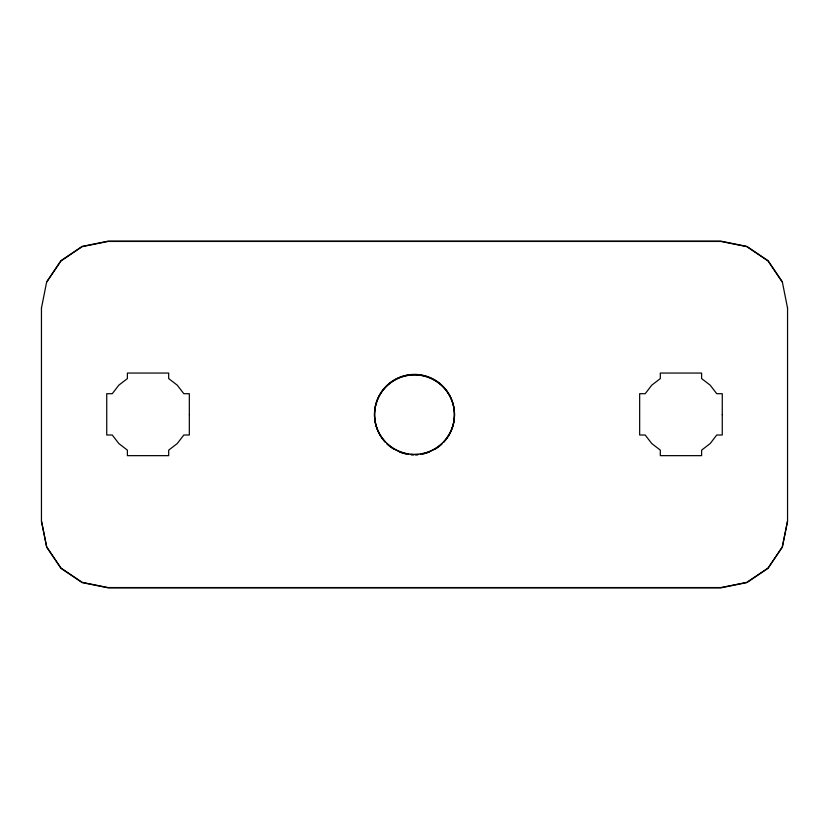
<?xml version="1.0" encoding="UTF-8"?>
<svg xmlns="http://www.w3.org/2000/svg" width="829" height="829" viewBox="0 0 829 829"><rect width="100%" height="100%" fill="white"/><g stroke="black" fill="none" stroke-linecap="round" stroke-linejoin="round"><path stroke-width="1.24" d="M41.45 308.046L46.683 281.85L60.963 260.679L82.144 246.4L108.071 241.166L720.929 241.166L746.856 246.4L768.037 260.679L782.317 281.85L787.55 308.046M787.55 520.954L782.317 546.881L768.037 568.052L746.856 582.331L720.929 587.564L108.071 587.564L82.144 582.331L60.963 568.052L46.683 546.881L41.45 520.954M46.683 282.119L60.963 260.948L82.144 246.669L108.071 241.436L720.929 241.436L746.856 246.669L768.037 260.948L782.317 282.119M787.55 307.777L787.55 521.223L782.317 547.15L768.037 568.321L746.856 582.6L720.929 587.834L108.071 587.834L82.144 582.6L60.963 568.321L46.683 547.15L41.45 521.223L41.45 307.777M385.433 442.075A39.968 39.968 0 0 1 386.511 386.107A39.968 39.968 0 0 1 442.489 386.107A39.968 39.968 0 0 1 443.567 442.075M441.94 443.702A39.968 39.968 0 0 1 420.293 454.188M417.971 454.458A39.968 39.968 0 0 1 411.029 454.458M408.707 454.188A39.968 39.968 0 0 1 387.06 443.702M385.433 442.344A39.968 39.968 0 0 1 386.511 386.376A39.968 39.968 0 0 1 442.489 386.376A39.968 39.968 0 0 1 443.567 442.344M441.94 443.971A39.968 39.968 0 0 1 435.474 448.935M429.256 452.054A39.968 39.968 0 0 1 425.951 453.204M424.842 453.515A39.968 39.968 0 0 1 422.593 454.054M417.971 454.727A39.968 39.968 0 0 1 415.65 454.862M413.35 454.862A39.968 39.968 0 0 1 411.029 454.727M406.407 454.054A39.968 39.968 0 0 1 404.158 453.515M403.049 453.204A39.968 39.968 0 0 1 399.744 452.054M393.526 448.935A39.968 39.968 0 0 1 387.06 443.971M189.333 414.687L189.333 435.007L183.82 435.007L177.24 443.567L168.681 450.137L168.681 455.649L127.386 455.649L127.386 450.137L118.837 443.556L112.267 435.007L106.734 435.007L106.734 393.702L112.267 393.702L118.837 385.164L127.386 378.594L127.386 373.06L168.681 373.06L168.681 378.594L177.24 385.153L183.81 393.702L189.333 393.702L189.333 414.687M722.266 414.687L722.266 435.007L716.743 435.007L710.173 443.567L701.614 450.137L701.614 455.649L660.319 455.649L660.319 450.137L651.76 443.556L645.19 435.007L639.667 435.007L639.667 393.702L645.2 393.702L651.77 385.164L660.319 378.594L660.319 373.06L701.614 373.06L701.614 378.594L710.163 385.153L716.743 393.702L722.266 393.702L722.266 414.687M394.511 448.976A39.968 39.968 0 0 0 454.468 414.365A39.968 39.968 0 0 0 394.511 379.744A39.968 39.968 0 0 0 394.511 448.976"/></g></svg>
